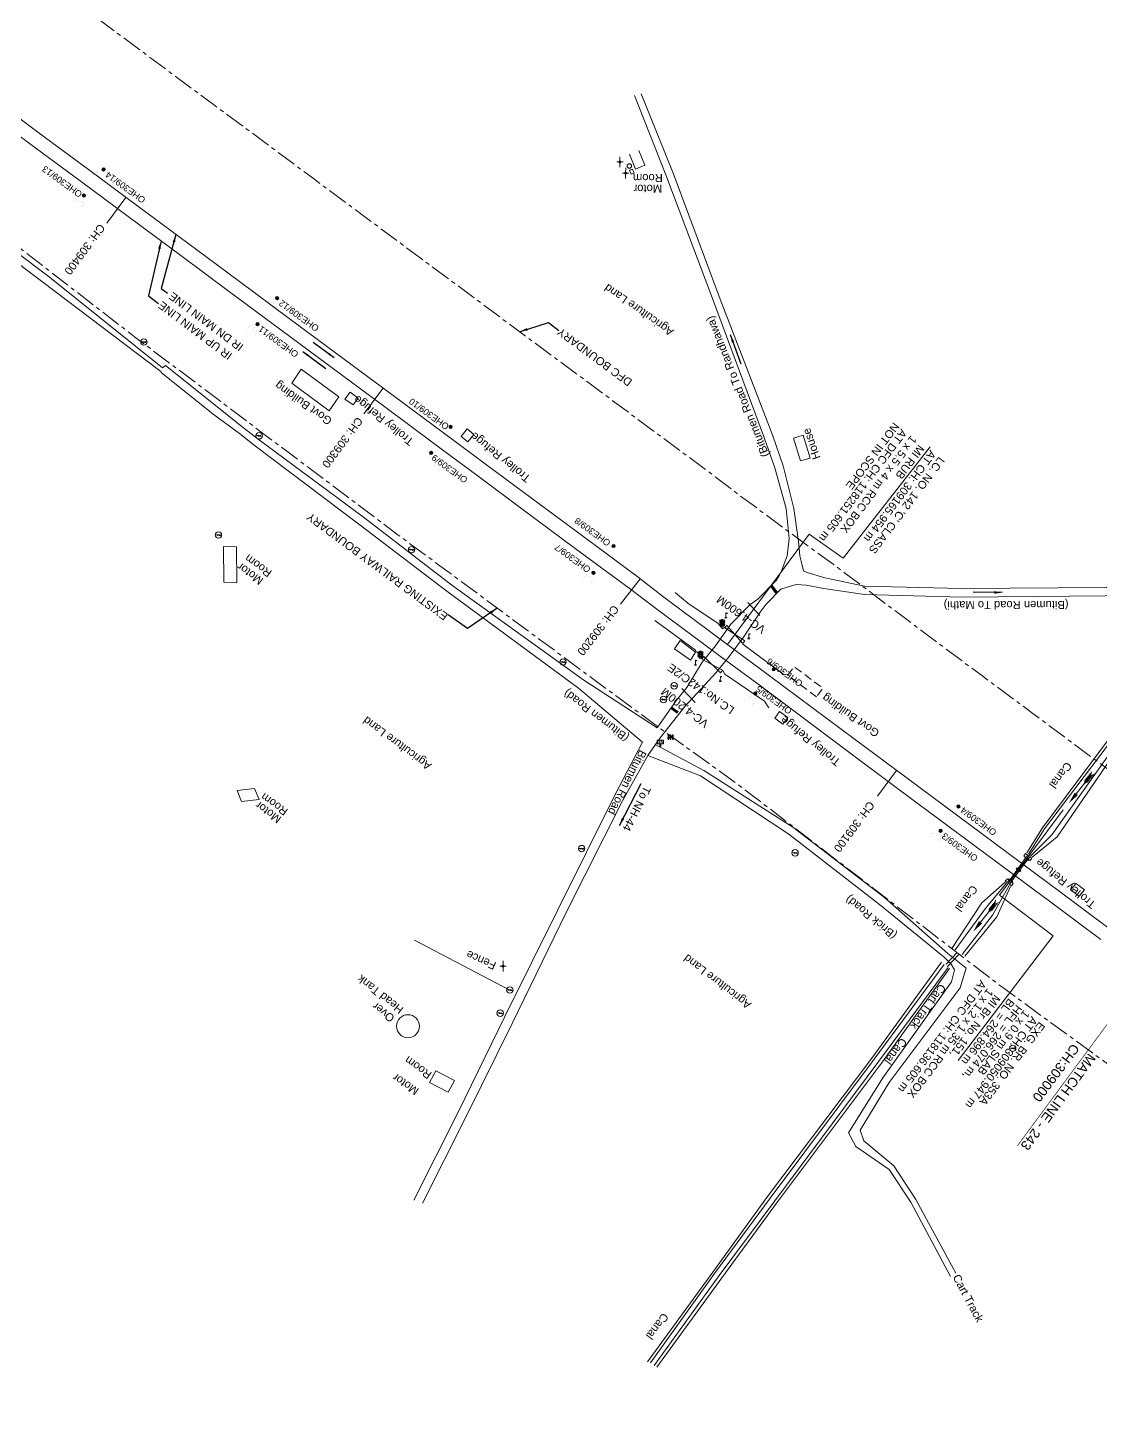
# Model space of a CAD drawing. Header units: metres. Extents: x 628572 to 650094, y 3375792 to 3391117.
# Drawn here: x 637224.5 to 637559.3, y 3385023.4 to 3385460.2 of the extents above; entities that cross this region are included whole.
import ezdxf
from ezdxf.enums import TextEntityAlignment as Align

# ---------------------------------------------------------------- set-up
doc = ezdxf.new("R2010")
doc.units = ezdxf.units.M
doc.header["$MEASUREMENT"] = 0
for name, pattern in [('CENTER', [2, 1.25, -0.25, 0.25, -0.25]), ('DASHED', [0.75, 0.5, -0.25]), ('PHANTOM2', [1.25, 0.625, -0.125, 0.125, -0.125, 0.125, -0.125])]:
    doc.linetypes.add(name, pattern=pattern)
for name, color, linetype, lineweight in [('Arch', 7, 'Continuous', 0), ('Bore', 8, 'Continuous', 0), ('BRIDGE DETAILS PLAN', 7, 'Continuous', 0), ('CANAL_BOTTOM', 5, 'Continuous', 0), ('CANAL_TOP', 5, 'Continuous', 0), ('Cart Track', 34, 'Continuous', 0), ('Commercial Building Pucca', 251, 'Continuous', 0), ('Commercial Building Semipucca', 251, 'Continuous', 0), ('CULVERT', 7, 'Continuous', 0), ('DFCC BOUNDARY', 6, 'CENTER', 0), ('Electric Pole', 251, 'Continuous', 0), ('Existing Chainage', 7, 'Continuous', 0), ('Existing IR Track', 143, 'Continuous', 0), ('Existing Railway Boundary', 7, 'CENTER', 0), ('Fence', 251, 'FENCELINE1', 0), ('flow direction', 7, 'Continuous', 0), ('Gate', 251, 'Continuous', 0), ('Govt buliding', 251, 'Continuous', 0), ('Grill', 251, 'Continuous', 0), ('Lamp_Post', 7, 'Continuous', 0), ('LC DETAILS IN PLAN', 7, 'Continuous', 0), ('MATCH LINE', 7, 'Continuous', 0), ('Name Board', 251, 'Continuous', 0), ('OHE MAST', 8, 'Continuous', 0), ('Piers_Abutment', 7, 'Continuous', 0), ('River Text', 5, 'Continuous', 0), ('Side Details', 251, 'Continuous', 0), ('Sign Board', 251, 'Continuous', 0), ('Subroad Edge', 34, 'Continuous', 0), ('Tank', 7, 'Continuous', 0), ('Text', 251, 'Continuous', 0), ('Transformer', 251, 'Continuous', 0), ('Trolley Stand', 251, 'Continuous', 0), ('Well', 5, 'Continuous', 0), ('Wing Wall', 7, 'Continuous', 0)]:
    doc.layers.add(name, color=color, linetype=linetype, lineweight=lineweight)
doc.styles.add('NB', font='swissbo.ttf', dxfattribs={"height": 1.5})
doc.styles.get("Standard").update_dxf_attribs({"font": 'arial.ttf'})
doc.styles.add('Style-Arial', font='arial.ttf')
doc.styles.add('Text', font='arial.ttf', dxfattribs={"height": 2})
doc.linetypes.add('FENCELINE1', pattern='A,6.35,-2.54,[133,ltypeshp.shx,S=2.54,R=0,X=-2.54,Y=0],-2.54,25.4', length=36.83)
doc.dimstyles.new('ISO-25', dxfattribs={"dimtxt": 2.5, "dimasz": 2.5, "dimexe": 1.25, "dimexo": 0.625, "dimtad": 1, "dimtxsty": 'Standard', "dimcen": 2.5, "dimadec": 0, "dimazin": 0, "dimtfac": 1, "dimtmove": 0, "dimatfit": 3, "dimfxl": 1, "dimarcsym": 0})

# ---------------------------------------------------------------- blocks, each defined once
blk = doc.blocks.new('GT')
at = {"layer": 'Gate'}
for p, q in [((-0.5, -0.5), (-0.5, 0.5)), ((-0.5, 0.5), (0.5, -0.5)), ((0.5, 0.5), (0.5, -0.5))]:
    blk.add_line(p, q, dxfattribs=at)
at = {"layer": 'Gate', "flags": 128}
blk.add_lwpolyline([(0.5, 0.5), (-0.5, -0.5)], dxfattribs=at)
blk = doc.blocks.new('BORE')
at = {"ltscale": 0.5}
for q in [(-0.99, 0), (0, 1.64), (0.99, 0), (0, -1.64)]:
    blk.add_line((0, 0), q, dxfattribs=at)
blk.add_circle((0, 0), 0.328, dxfattribs=at)
blk = doc.blocks.new('EP')
blk.add_hatch(color=8).paths.add_polyline_path([(0.31, -0.24), (0.31, 0), (-0.31, -0.19), (-0.31, 0.07), (-0.93, -0.01), (-0.21, 0.16), (-0.21, -0.05), (0.43, 0.15), (0.41, -0.1), (0.94, -0.01)])
at = {"color": 8}
for p, q in [((-0.93, -0.01), (-0.21, 0.16)), ((-0.31, 0.07), (-0.93, -0.01)), ((-0.31, -0.19), (-0.31, 0.07)), ((0.31, 0), (-0.31, -0.19)), ((-0.21, 0.16), (-0.21, -0.05)), ((-0.21, -0.05), (0.43, 0.15)), ((0.31, -0.24), (0.31, 0)), ((0.43, 0.15), (0.41, -0.1)), ((0.94, -0.01), (0.31, -0.24)), ((0.41, -0.1), (0.94, -0.01))]:
    blk.add_line(p, q, dxfattribs=at)
blk.add_circle((0, 0), 1, dxfattribs=at)
blk = doc.blocks.new('LP')
at = {"flags": 128}
for points in [[(0, 0), (0, 1.5)], [(0.25, 1.35), (0.44, 1.35)]]:
    blk.add_lwpolyline(points, dxfattribs=at)
for centre, radius, start, end in [((0.07, 0.99), 0.519, 57.6425, 97.3165), ((0.34, 1.33), 0.094, 11.7012, 168.0476)]:
    blk.add_arc(centre, radius, start, end)
at = {"extrusion": (0, 0, -1)}
blk.add_ellipse((0, 0.01), major_axis=(0.308, 0), ratio=0.400495, dxfattribs=at)
blk.add_ellipse((0.35, 1.36), major_axis=(0.0017, 0.0438), ratio=0.461056, start_param=1.74022, end_param=4.575836)
blk = doc.blocks.new('NB')
for p, q in [((-0.98, 0.82), (-0.98, 1.98)), ((-0.98, 1.98), (0.98, 1.98)), ((-0.98, 0.82), (0.98, 0.82)), ((-0.13, 0.82), (-0.13, 0)), ((-0.13, 0), (0.13, 0)), ((0.13, 0.82), (0.13, 0)), ((0.98, 1.98), (0.98, 0.82))]:
    blk.add_line(p, q)
at = {"style": 'NB', "width": 1.025371}
blk.add_text('NB', height=0.988, rotation=180, dxfattribs=at).set_placement((-0.02, 1.38), align=Align.MIDDLE_CENTER)
blk = doc.blocks.new('SIG')
for color, points in [(1, [(-0.22, 0.42, 0.180295), (-0.01, 0.33, -0.00255), (0.01, 0.33, -0.00255), (0.02, 0.33, 0.180295), (0.23, 0.42, -0.002654), (0.25, 0.44, 0.184495), (0.33, 0.65, 1.000001), (-0.32, 0.65, 0.184495), (-0.24, 0.44, -0.002654)]), (2, [(0.23, -0.23, -0.002654), (0.25, -0.21, 0.184495), (0.33, 0.01, 1.000001), (-0.32, 0.01, 0.184495), (-0.24, -0.21, -0.002654), (-0.22, -0.23, 0.180295), (-0.01, -0.32, -0.00255), (0.01, -0.32, -0.00255), (0.02, -0.32, 0.180295)]), (3, [(0.23, -0.88, -0.002654), (0.25, -0.86, 0.184495), (0.33, -0.64, 1.000001), (-0.32, -0.64, 0.184495), (-0.24, -0.86, -0.002654), (-0.22, -0.88, 0.395599)])]:
    blk.add_hatch(color=color).paths.add_polyline_path(points)
for p, q in [((-0.31, 0.98), (-0.32, -0.9)), ((0.33, -0.9), (0.32, 0.98))]:
    blk.add_line(p, q)
at = {"flags": 128}
for points in [[(-0.31, 0.98), (-0.81, 0.98, 0.198758), (-0.42, 0.41, 0.003814), (-0.31, 0.39)], [(-0.31, 0.33), (-0.81, 0.33, 0.198758), (-0.42, -0.23, 0.003727), (-0.32, -0.26)], [(0.32, 0.98), (0.82, 0.98, -0.198758), (0.44, 0.41, -0.003814), (0.32, 0.39)], [(0.32, 0.33), (0.82, 0.33, -0.198758), (0.44, -0.23, -0.003727), (0.33, -0.26)], [(-0.32, -0.32), (-0.81, -0.32, 0.198758), (-0.42, -0.88, 0.003639), (-0.32, -0.9)], [(0.33, -0.32), (0.82, -0.32, -0.198758), (0.44, -0.88, -0.003639), (0.33, -0.9)]]:
    blk.add_lwpolyline(points, format="xyb", dxfattribs=at)
for centre, radius, start, end in [((0.01, 0.91), 0.324, 12.4049, 167.5951), ((0.01, 0.81), 0.357, 27.7578, 152.2422), ((0.01, -0.9), 0.324, 181.4572, 358.5428)]:
    blk.add_arc(centre, radius, start, end)
blk = doc.blocks.new('TRF')
blk.add_hatch(color=256).paths.add_polyline_path([(-0.18, -0.39), (0.02, 0.04), (-0.98, -0.29), (0.38, 0.42), (0.22, -0.04), (0.98, 0.09)])
for p, q in [((-0.69, 0.72), (-0.69, -0.72)), ((-0.52, 0.72), (-0.69, 0.72)), ((-0.52, -0.72), (-0.52, 0.72)), ((0, 0.72), (0, -0.72)), ((0.17, 0.72), (0, 0.72)), ((0.17, -0.72), (0.17, 0.72)), ((0.7, 0.72), (0.7, -0.72)), ((0.87, 0.72), (0.7, 0.72)), ((0.87, -0.72), (0.87, 0.72)), ((-0.69, -0.72), (-0.52, -0.72)), ((0, -0.72), (0.17, -0.72)), ((0.7, -0.72), (0.87, -0.72))]:
    blk.add_line(p, q)
at = {"flags": 128}
blk.add_lwpolyline([(0.22, -0.04), (0.38, 0.42), (-0.98, -0.29), (0.02, 0.04), (-0.18, -0.39), (0.98, 0.09), (0.22, -0.04)], close=True, dxfattribs=at)
blk = doc.blocks.new('OHE MAST')
h = blk.add_hatch(color=256)
edge = h.paths.add_edge_path()
edge.add_arc((0, 0), 0.514, 0, 360)
at = {"const_width": 0.01, "flags": 128}
for points in [[(1.5, 3.5), (1.5, 2), (-1.5, 2), (-1.5, 3.5)], [(0, 2), (0, 0)]]:
    blk.add_lwpolyline(points, dxfattribs=at)
blk.add_circle((0, 0), 0.514)
blk = doc.blocks.new('River A')
at = {"layer": 'River Text'}
for p, q in [((0, 0), (-3.6, 7.5, -1499.5)), ((0.1, 6), (-3.5, 13.6, -1499.5)), ((0.1, 3.3), (-3.5, 10.8, -1499.5)), ((0.2, 9.9), (-3.4, 17.4, -1499.5)), ((0.3, 12.9), (-3.3, 20.5, -1499.5)), ((0.4, 16.4), (-3.2, 24, -1499.5)), ((0.5, 20.3), (-3.1, 27.8, -1499.5)), ((0.5, 22.3), (0, 0)), ((0, 0), (4, 7.4, -1499.5)), ((0.1, 6), (4.1, 13.4, -1499.5)), ((0.1, 3.3), (4.1, 10.7, -1499.5)), ((0.2, 9.9), (4.2, 17.2, -1499.5)), ((0.3, 12.9), (4.3, 20.3, -1499.5)), ((0.4, 16.4), (4.4, 23.8, -1499.5)), ((0.5, 20.3), (4.5, 27.7, -1499.5))]:
    blk.add_line(p, q, dxfattribs=at)
at = {"layer": 'River Text', "flags": 128}
blk.add_lwpolyline([(-0.7, -27.7), (0.5, 22.3)], dxfattribs=at)
at = {"layer": 'River Text', "extrusion": (0, 0, -1)}
blk.add_solid([(-3.5, -27.8), (1.3, -52.7), (4.8, -27.6)], dxfattribs=at)

msp = doc.modelspace()

# ---------------------------------------------------------------- linework, layer by layer
at = {"layer": 'Arch', "flags": 128}
for points in [[(637453.0569, 3385276.6596), (637449.3429, 3385280.6671)], [(637428.6602, 3385253.8365), (637432.822, 3385249.4089)]]:
    msp.add_lwpolyline(points, dxfattribs=at)
at = {"layer": 'BRIDGE DETAILS PLAN', "flags": 128}
msp.add_lwpolyline([(637515.0179, 3385137.5783), (637544.6643, 3385176.5668), (637527.9554, 3385189.272), (637547.8021, 3385215.9516)], dxfattribs=at)
at = {"layer": 'CANAL_BOTTOM', "flags": 128}
for points in [[(637536.9604, 3385202.1024), (637541.9512, 3385209.95), (637571.6775, 3385249.16), (637594.3781, 3385281.9982)], [(637597.6855, 3385280.869), (637572.9381, 3385248.335), (637544.222, 3385208.0796), (637537.6375, 3385201.4138)], [(637514.1282, 3385172.1528), (637523.7498, 3385185.4105), (637530.1417, 3385192.9916)], [(637530.9366, 3385192.2428), (637525.7433, 3385183.047), (637516.284, 3385170.7077)], [(637418.9127, 3385043.1216), (637438.9455, 3385071.0927), (637456.3224, 3385094.5595), (637488.8119, 3385138.0265), (637510.6763, 3385167.5856)], [(637511.8745, 3385166.6008), (637490.2309, 3385137.3871), (637457.748, 3385093.753), (637440.4004, 3385070.4011), (637420.0354, 3385042.3199)]]:
    msp.add_lwpolyline(points, dxfattribs=at)
at = {"layer": 'CANAL_TOP', "flags": 128}
for points in [[(637593.0592, 3385281.9206), (637570.8834, 3385249.8559), (637541.3363, 3385210.3195), (637536.4415, 3385202.5076)], [(637538.1337, 3385201.1616), (637545.9571, 3385207.4753), (637573.8302, 3385248.0627), (637598.7437, 3385281.0503)], [(637529.6697, 3385193.3528), (637522.4477, 3385186.8305), (637513.0475, 3385172.5845)], [(637517.1354, 3385170.1526), (637527.1175, 3385182.4416), (637531.3429, 3385191.9888)], [(637509.8492, 3385168.2725), (637488.0229, 3385138.3665), (637455.51, 3385095.1174), (637438.3814, 3385071.4231), (637418.0227, 3385043.4368)], [(637420.8629, 3385041.785), (637441.1715, 3385069.7273), (637458.5371, 3385093.4641), (637491.0811, 3385136.752), (637512.2768, 3385166.3618)]]:
    msp.add_lwpolyline(points, dxfattribs=at)
at = {"layer": 'Cart Track', "flags": 128}
for points in [[(637512.6022, 3385070.1427), (637500.2219, 3385093.3482), (637493.5132, 3385103.539), (637483.0096, 3385110.6952), (637480.742, 3385114.973), (637491.5344, 3385132.1589), (637512.8862, 3385162.2261), (637513.9103, 3385165.8777), (637512.8172, 3385167.7371), (637510.635, 3385169.8472)], [(637511.8357, 3385170.9999), (637517.54, 3385166.4724), (637515.6598, 3385160.3365), (637493.4993, 3385130.7392), (637484.3665, 3385115.8716), (637485.5796, 3385112.4603), (637494.9529, 3385104.7191), (637501.7987, 3385094.219), (637514.3043, 3385071.1101)]]:
    msp.add_lwpolyline(points, dxfattribs=at)
at = {"layer": 'Commercial Building Pucca', "flags": 128}
msp.add_lwpolyline([(637415.2566, 3385421.8926), (637417.146, 3385417.2646), (637414.2767, 3385416.0931), (637412.3872, 3385420.7212)], dxfattribs=at)
for points in [[(637289.6454, 3385298.0333), (637289.6731, 3385286.8696), (637285.6393, 3385287.0089), (637285.6117, 3385298.1725), (637289.6454, 3385298.0333)], [(637291.1991, 3385218.5415), (637289.8179, 3385221.9043), (637295.2604, 3385222.5723), (637296.6781, 3385219.1205), (637291.1991, 3385218.5415)], [(637349.9473, 3385130.76), (637351.8301, 3385134.3635), (637357.6622, 3385131.3623), (637355.7735, 3385127.7476), (637349.9473, 3385130.76)]]:
    msp.add_lwpolyline(points, close=True, dxfattribs=at)
at = {"layer": 'Commercial Building Semipucca', "flags": 128}
msp.add_lwpolyline([(637465.823, 3385324.9677), (637468.7465, 3385325.8201), (637466.564, 3385332.9201), (637463.6232, 3385332.0627), (637465.823, 3385324.9677)], close=True, dxfattribs=at)
at = {"layer": 'CULVERT', "flags": 128}
for points in [[(637535.8161, 3385201.0985), (637536.9533, 3385200.0978), (637537.0175, 3385200.1776), (637535.8802, 3385201.1783), (637535.8161, 3385201.0985)], [(637534.4109, 3385196.599), (637533.1575, 3385197.517), (637533.2758, 3385197.6417), (637534.5292, 3385196.7237), (637534.4109, 3385196.599)], [(637534.5966, 3385196.8815), (637533.4161, 3385197.7533), (637533.3448, 3385197.6415), (637534.526, 3385196.7692), (637534.5966, 3385196.8815)], [(637531.9641, 3385193.3159), (637530.7617, 3385194.2238), (637530.868, 3385194.3515), (637532.0704, 3385193.4436), (637531.9641, 3385193.3159)]]:
    msp.add_lwpolyline(points, close=True, dxfattribs=at)
at = {"layer": 'DFCC BOUNDARY', "ltscale": 5, "flags": 128}
msp.add_lwpolyline([(638800.4356, 3384308.0183), (638800.0709, 3384308.2903), (638782.9098, 3384321.0311), (638765.4346, 3384334.0645), (638746.7681, 3384347.8893), (638731.6626, 3384359.1392), (638714.8066, 3384371.6463), (638702.9844, 3384380.333), (638686.8607, 3384392.3553), (638671.2432, 3384403.9352), (638654.9377, 3384416.0699), (638633.31, 3384432.0831), (638616.9435, 3384444.2364), (638598.9144, 3384457.6713), (638582.2593, 3384470.0107), (638567.7486, 3384480.8537), (638550.9406, 3384493.3327), (638542.8429, 3384499.3068), (638525.605, 3384512.1591), (638512.7428, 3384521.713), (638504.2228, 3384528.0973), (638522.1163, 3384552.1771), (638518.1846, 3384555.1232), (638514.2321, 3384558.034), (638502.8078, 3384566.537), (638489.0841, 3384576.7696), (638484.2493, 3384580.3202), (638469.0821, 3384591.6224), (638453.673, 3384603.0822), (638442.7887, 3384611.1681), (638436.9671, 3384615.5207), (638433.1239, 3384618.3643), (638422.6768, 3384626.15), (638421.7616, 3384626.841), (638416.9885, 3384630.396), (638413.1012, 3384633.2849), (638408.3574, 3384636.8252), (638390.9872, 3384649.7597), (638375.2051, 3384661.4992), (638359.3145, 3384673.3195), (638342.4009, 3384685.9192), (638325.1097, 3384698.8001), (638312.4131, 3384708.2627), (638299.5727, 3384717.8325), (638283.421, 3384729.8812), (638267.2814, 3384741.9209), (638251.6382, 3384753.5751), (638235.9993, 3384765.2261), (638224.0076, 3384774.1592), (638212.0144, 3384783.0934), (638207.7475, 3384786.2668), (638203.5953, 3384789.3812), (638201.3188, 3384791.0703), (638183.4175, 3384766.9966), (638170.7093, 3384776.4258), (638155.9545, 3384787.3756), (638141.3247, 3384798.3001), (638126.6118, 3384809.2868), (638111.8422, 3384820.247), (638097.0315, 3384831.2376), (638082.1528, 3384842.145), (638067.464, 3384852.9132), (638051.7008, 3384864.6071), (638035.8973, 3384876.3309), (638021.4774, 3384887.0878), (638006.9332, 3384897.9374), (637991.016, 3384909.7218), (637975.1911, 3384921.438), (637959.0599, 3384933.4393), (637942.934, 3384945.4368), (637927.2777, 3384957.0663), (637896.6047, 3384979.8664), (637881.4445, 3384991.1435), (637866.0852, 3385002.5538), (637850.6639, 3385014.01), (637835.2895, 3385025.4333), (637819.8923, 3385036.8737), (637804.6903, 3385048.163), (637789.5352, 3385059.4175), (637773.3954, 3385071.4282), (637757.1659, 3385083.5056), (637741.3046, 3385095.2664), (637725.4311, 3385107.0364), (637708.0351, 3385119.9738), (637693.5501, 3385130.7463), (637676.8901, 3385143.1092), (637663.2517, 3385153.2332), (637647.9996, 3385164.5636), (637617.174, 3385187.4675), (637616.877, 3385187.6879), (637600.9579, 3385199.5024), (637585.8584, 3385210.7298), (637570.6517, 3385222.0369), (637537.9694, 3385246.2774), (637522.2745, 3385257.9344), (637506.6669, 3385269.5267), (637479.5547, 3385289.98), (637466.4628, 3385299.5728), (637446.4408, 3385314.3812), (637438.6568, 3385320.3072), (637421.6722, 3385332.9187), (637405.0042, 3385345.2944), (637391.3085, 3385355.4492), (637377.8187, 3385365.4512), (637362.1473, 3385377.0924), (637346.5681, 3385388.6652), (637330.1083, 3385400.8842), (637313.6382, 3385413.1108), (637298.0148, 3385424.704), (637282.3872, 3385436.3004), (637266.9825, 3385447.7133), (637251.5791, 3385459.1253), (637235.8659, 3385470.8031), (637220.0563, 3385482.5526), (637205.6315, 3385493.266), (637191.1464, 3385504.0243), (637174.5115, 3385516.3649), (637157.9133, 3385528.6782), (637120.7262, 3385556.2716), (637104.0968, 3385568.6199), (637087.4257, 3385580.9991), (637070.6661, 3385593.4508), (637053.8324, 3385605.9673), (637034.2942, 3385620.4796), (637014.7653, 3385634.9851), (636998.1564, 3385647.3079), (636981.6015, 3385659.5906), (636969.1935, 3385668.7954), (636949.2535, 3385683.5931), (636936.4575, 3385693.0907), (636916.0981, 3385708.2022), (636899.9485, 3385720.1875), (636883.8755, 3385732.116), (636866.7664, 3385744.807), (636849.7275, 3385757.446), (636833.4569, 3385769.5225), (636817.1829, 3385781.6015), (636801.7437, 3385793.0709), (636786.3029, 3385804.5415), (636767.6725, 3385818.3509), (636749.0781, 3385832.1337), (636730.7948, 3385845.6945), (636712.5357, 3385859.2373), (636690.971, 3385875.2246), (636669.5582, 3385891.0993), (636647.3051, 3385907.5924), (636636.2611, 3385915.7926), (636652.5971, 3385937.795)], dxfattribs=at)
at = {"layer": 'Existing Chainage', "color": 7, "linetype": 'Continuous', "lineweight": 13, "flags": 128}
for points in [[(637249.1217, 3385399.2175), (637255.0797, 3385407.2488)], [(637329.4325, 3385339.6373), (637335.392, 3385347.6675)], [(637409.5757, 3385280.1629), (637415.6941, 3385288.0728)], [(637489.8336, 3385220.1883), (637495.7985, 3385228.2146)]]:
    msp.add_lwpolyline(points, dxfattribs=at)
at = {"layer": 'Existing IR Track', "flags": 128}
for points in [[(637562.1687, 3385178.8711), (637546.9552, 3385190.1956), (637498.6356, 3385226.1061), (637482.8985, 3385237.8015), (637456.1239, 3385257.7201), (637443.1037, 3385267.4756), (637422.6408, 3385282.6994), (637415.0649, 3385288.5594), (637398.0807, 3385301.1483), (637381.7086, 3385313.283), (637367.7393, 3385323.6559), (637354.2861, 3385333.6455), (637338.5477, 3385345.3255), (637322.9009, 3385356.9375), (637306.5111, 3385369.0953), (637290.1254, 3385381.2501), (637274.4173, 3385392.9033), (637258.8152, 3385404.4777), (637243.4177, 3385415.9002), (637227.9889, 3385427.3458), (637212.2498, 3385439.0281)], [(637559.6042, 3385175.4209), (637544.4186, 3385186.7123), (637511.7574, 3385210.9372), (637496.0392, 3385222.6115), (637480.2995, 3385234.3019), (637453.301, 3385254.6694), (637440.3776, 3385264.1387), (637420.0311, 3385279.1871), (637412.2142, 3385285.1382), (637395.4415, 3385297.5923), (637378.7744, 3385309.9674), (637365.1021, 3385320.1048), (637351.6124, 3385330.1068), (637335.9097, 3385341.7712), (637320.3303, 3385353.3442), (637303.8816, 3385365.5549), (637287.4115, 3385377.7815), (637271.7951, 3385389.3695), (637256.1675, 3385400.9659), (637240.7894, 3385412.3591), (637225.3597, 3385423.7906), (637209.6202, 3385435.4879)]]:
    msp.add_lwpolyline(points, dxfattribs=at)
at = {"layer": 'Existing Railway Boundary', "ltscale": 5, "flags": 128}
msp.add_lwpolyline([(631983.38, 3389039.032), (631997.7807, 3389029.4226), (631998.0481, 3389028.4172), (632017.689, 3389013.381), (632054.7643, 3388986.9088), (632106.6339, 3388955.856), (632154.9467, 3388925.0992), (632230.8669, 3388875.9972), (632261.2753, 3388857.0709), (632290.5359, 3388840.2738), (632385.6616, 3388776.6365), (632400.5735, 3388766.5357), (632397.5375, 3388762.1235), (632395.5364, 3388759.1088), (632389.2973, 3388750.367), (632386.7075, 3388746.9674), (632380.0799, 3388739.4039), (632361.8258, 3388715.063), (632365.1364, 3388712.5802), (632373.8273, 3388706.8724), (632388.4278, 3388697.2834), (632403.5607, 3388687.3436), (632418.7904, 3388677.3402), (632434.5002, 3388667.0345), (632450.2517, 3388656.7014), (632466.7864, 3388645.8571), (632483.3195, 3388635.0137), (632501.7611, 3388622.9148), (632520.2525, 3388610.7831), (632536.8197, 3388599.9238), (632553.3588, 3388589.0829), (632565.8495, 3388580.885), (632578.4671, 3388572.604), (632596.9196, 3388560.5289), (632615.4939, 3388548.3741), (632635.6038, 3388535.295), (632652.8405, 3388523.9973), (632669.9946, 3388512.743), (632686.4084, 3388501.9869), (632696.8068, 3388495.1588), (632732.8678, 3388550.0585), (632815.552, 3388494.313), (632865.8266, 3388462.6693), (632954.7858, 3388408.1832), (633025.1519, 3388369.9037), (633056.7277, 3388353.8904), (633065.1399, 3388349.0145), (633088.5914, 3388328.9973), (633152.5885, 3388273.22), (633202.5468, 3388242.3953), (633264.4413, 3388204.6969), (633318.529, 3388171.7998), (633353.1394, 3388148.7029), (633406.9301, 3388112.3266), (633420.502, 3388103.4378), (633436.8123, 3388092.7008), (633466.2362, 3388073.356), (633479.8402, 3388064.4269), (633497.3225, 3388052.9837), (633514.7073, 3388041.6043), (633531.7969, 3388030.3277), (633546.129, 3388020.9518), (633562.4852, 3388010.2117), (633576.5949, 3388000.9466), (633594.4174, 3387989.2137), (633606.8568, 3387981.0241), (633607.7091, 3387982.3188), (633610.8424, 3387980.256), (633626.8506, 3387969.7582), (633642.9494, 3387959.201), (633660.1619, 3387947.8844), (633677.4438, 3387936.5221), (633693.0899, 3387926.2037), (633708.7685, 3387915.8637), (633726.0343, 3387904.4973), (633743.3468, 3387893.1002), (633758.2779, 3387883.3197), (633773.1647, 3387873.5681), (633789.2894, 3387862.9617), (633805.4356, 3387852.3412), (633820.4764, 3387842.4668), (633835.4704, 3387832.6232), (633852.0416, 3387821.7432), (633886.4734, 3387799.1411), (633904.4207, 3387787.3621), (633919.3393, 3387777.5707), (633934.3023, 3387767.7502), (633949.6629, 3387757.6969), (633964.9235, 3387747.7091), (633980.0551, 3387737.7098), (633995.2041, 3387727.6988), (634012.3387, 3387716.4289), (634029.3333, 3387705.2512), (634045.5362, 3387694.5849), (634061.6293, 3387683.9862), (634078.9907, 3387672.5929), (634096.3149, 3387661.224), (634113.1506, 3387650.1721), (634130.0059, 3387639.1072), (634145.8823, 3387628.6414), (634161.8963, 3387618.085), (634177.8703, 3387607.6107), (634193.7633, 3387597.1895), (634209.9993, 3387586.506), (634226.097, 3387575.9134), (634243.1652, 3387564.6955), (634260.1615, 3387553.5249), (634275.6177, 3387543.3646), (634291.1318, 3387533.1662), (634296.8083, 3387529.4449), (634291.9143, 3387522.0113), (634301.9583, 3387515.4268), (634317.7028, 3387505.1053), (634344.1271, 3387487.7818), (634370.6963, 3387470.3636), (634386.1901, 3387460.3813), (634401.9429, 3387450.229), (634426.4972, 3387434.0857), (634451.3792, 3387417.727), (634475.9114, 3387401.5928), (634500.3759, 3387385.5031), (634523.6732, 3387370.1555), (634547.0997, 3387354.7227), (634564.8006, 3387343.068), (634582.571, 3387331.3674), (634601.3879, 3387318.9723), (634620.2858, 3387306.5238), (634639.3106, 3387294.0156), (634658.1243, 3387281.6461), (634679.4814, 3387267.2836), (634702.026, 3387254.0413), (634712.9167, 3387246.4104), (634726.0042, 3387238.4627), (634737.8854, 3387230.0656), (634750.9438, 3387221.7267), (634764.9008, 3387212.4131), (634775.612, 3387204.6159), (634789.3703, 3387195.959), (634801.4607, 3387188.869), (634814.7172, 3387180.8194), (634815.4987, 3387180.2694), (634827.9598, 3387171.3498), (634840.5994, 3387164.128), (634854.2176, 3387155.5292), (634871.8787, 3387143.9515), (634877.6173, 3387139.7695), (634887.5373, 3387132.4757), (634902.4262, 3387121.5277), (634921.3448, 3387107.4791), (634940.6674, 3387093.1306), (634962.2421, 3387077.0753), (634984.1126, 3387060.8), (635000.5185, 3387048.6195), (635017.0238, 3387036.3652), (635035.7455, 3387022.426), (635054.4369, 3387008.5092), (635082.1937, 3386987.9155), (635109.8573, 3386967.3911), (635134.2436, 3386949.2611), (635158.5309, 3386931.2047), (635180.7563, 3386914.7058), (635202.7867, 3386898.3516), (635206.1213, 3386895.8016), (635211.1242, 3386892.0437), (635230.1367, 3386877.9281), (635249.207, 3386863.7701), (635270.9723, 3386847.61), (635292.819, 3386831.3895), (635313.1117, 3386816.3456), (635333.3618, 3386801.3334), (635352.372, 3386787.2182), (635371.5331, 3386772.9909), (635390.4616, 3386758.9197), (635409.8226, 3386744.527), (635427.2062, 3386731.6093), (635445.0434, 3386718.3546), (635461.6171, 3386706.0794), (635478.4695, 3386693.5976), (635493.4196, 3386682.4884), (635508.6023, 3386671.2062), (635518.0063, 3386664.2196), (635527.5618, 3386657.1206), (635543.461, 3386645.2907), (635559.7145, 3386633.1978), (635591.676, 3386610.2688), (635606.0755, 3386599.5015), (635620.6466, 3386588.6057), (635636.5434, 3386576.7606), (635652.3995, 3386564.9458), (635668.2493, 3386553.1365), (635683.9787, 3386541.4169), (635700.2614, 3386528.9886), (635716.7419, 3386516.4094), (635732.9183, 3386504.3569), (635749.0007, 3386492.3748), (635764.9276, 3386480.5277), (635780.91, 3386468.6394), (635796.8963, 3386456.7694), (635812.8908, 3386444.8934), (635829.3631, 3386432.6938), (635845.7912, 3386420.527), (635861.6814, 3386408.7334), (635877.6317, 3386396.8953), (635893.2055, 3386385.3425), (635908.8769, 3386373.7174), (635925.058, 3386361.6972), (635941.2668, 3386349.6564), (635956.6865, 3386338.1889), (635972.0823, 3386326.7391), (635987.7899, 3386315.0493), (636003.5308, 3386303.3347), (636019.0977, 3386291.765), (636034.6476, 3386280.2079), (636050.7681, 3386268.2256), (636066.8961, 3386256.2378), (636083.1084, 3386244.1987), (636099.3561, 3386232.1333), (636114.134, 3386221.1471), (636147.8198, 3386196.1265), (636166.7058, 3386182.1085), (636182.4635, 3386170.4111), (636198.2037, 3386158.7268), (636214.3364, 3386146.7471), (636230.3919, 3386134.8247), (636230.9614, 3386134.4025), (636228.154, 3386130.995), (636300.9317, 3386076.4069), (636382.1931, 3386014.4435), (636463.0816, 3385952.0584), (636544.2755, 3385889.3268), (636568.8921, 3385871.1182), (636613.4471, 3385839.7025), (636628.0709, 3385853.6506), (636650.5128, 3385835.4717), (636693.9069, 3385800.1065), (636686.7095, 3385790.4003), (636696.0629, 3385782.3378), (636710.473, 3385769.9165), (636766.0138, 3385726.4206), (636849.4668, 3385668.9836), (636931.64, 3385608.8479), (637013.8419, 3385548.1951), (637096.6082, 3385488.6336), (637121.9489, 3385470.2058), (637176.9181, 3385426.1737), (637258.1753, 3385363.4078), (637340.1494, 3385301.7514), (637422.2947, 3385241.0852), (637447.0788, 3385223.2045), (637528.2227, 3385160.8768), (637610.9552, 3385100.7612), (637694.8717, 3385041.953), (637753.3499, 3385002.2846), (637771.5944, 3384989.982), (637771.5944, 3384979.4924), (637852.0915, 3384922.0343), (637935.0162, 3384862.0714), (637993.4351, 3384821.4573), (638019.0158, 3384803.2052), (638102.4107, 3384745.0584), (638178.9785, 3384688.3398), (638237.6603, 3384636.8079), (638344.701, 3384557.2221), (638427.4112, 3384496.8586), (638508.4228, 3384435.5926), (638565.3238, 3384391.9743), (638589.782, 3384373.2765), (638631.8324, 3384337.8543), (638619.2503, 3384320.7689), (638700.6253, 3384258.2275), (638758.2306, 3384210.1286), (638748.4263, 3384194.4881), (638832.9819, 3384135.241), (638898.2751, 3384089.8354), (638910.685, 3384104.7359), (638994.0238, 3384045.8483), (639077.2216, 3383986.384), (639102.1383, 3383968.0886), (639159.8745, 3383926.5901), (639184.8741, 3383908.5552), (639242.6613, 3383867.4991), (639268.1519, 3383849.1332), (639327.9549, 3383811.5106), (639354.2186, 3383795.0507), (639414.5653, 3383756.9689), (639440.0428, 3383739.3736), (639498.3493, 3383699.1058), (639523.8465, 3383681.6785), (639574.9736, 3383646.7331), (639583.1624, 3383652.0276), (639689.1575, 3383571.5368), (639770.3529, 3383510.1038), (639826.8338, 3383467.0843), (639851.6063, 3383448.3401), (639907.8381, 3383405.1303), (639928.7552, 3383389.2727), (639932.4136, 3383385.8226), (639987.4639, 3383341.8457), (640012.7135, 3383323.0928), (640093.1273, 3383262.0565), (640171.8725, 3383196.1592), (640228.3322, 3383153.381), (640311.5957, 3383095.2106), (640394.8641, 3383036.2274), (640477.4145, 3382977.0386), (640559.1827, 3382915.4685), (640665.4567, 3382835.3045), (640720.6935, 3382789.5682), (640744.1896, 3382769.9043), (640801.5333, 3382727.7921), (640884.497, 3382668.355), (640967.4181, 3382609.4811), (641049.3321, 3382547.9775), (641130.842, 3382487.0083), (641212.6929, 3382426.3203), (641295.2397, 3382366.2732), (641377.1032, 3382305.6407), (641458.6913, 3382244.4694), (641539.788, 3382182.3426), (641622.1383, 3382122.0097), (641702.364, 3382062.6427), (641784.5528, 3382001.6936), (641867.0132, 3381941.5198), (641973.939, 3381862.1361), (642047.1447, 3381806.5386), (642111.3474, 3381756.247), (642135.5451, 3381737.1522), (642191.6481, 3381692.8805), (642216.3665, 3381674.0919), (642297.8377, 3381612.4104), (642380.4062, 3381552.4772), (642463.3246, 3381492.4122), (642545.7114, 3381431.7783), (642627.5896, 3381371.9523), (642710.042, 3381311.7191), (642794.2249, 3381254.3826), (642875.8129, 3381193.2771), (642956.3456, 3381130.3141), (643036.4583, 3381067.3443), (643117.185, 3381004.8095), (643172.4593, 3380960.8682), (643197.158, 3380942.1115), (643255.3116, 3380901.5691), (643282.0179, 3380885.9855), (643340.0019, 3380844.3971), (643414.9945, 3380785.1482), (643451.8986, 3380756.7808), (643532.8037, 3380694.4612), (643535.2972, 3380692.6635), (643551.2784, 3380680.8194), (643567.3357, 3380668.919), (643583.0638, 3380657.2952), (643598.7082, 3380645.7333), (643614.3081, 3380634.1892), (643630.1523, 3380622.4653), (643650.0814, 3380608.0318), (643669.585, 3380593.9065), (643682.7179, 3380584.1884), (643695.5222, 3380574.7117), (643709.3225, 3380564.4893), (643722.9637, 3380554.3847), (643737.887, 3380543.3483), (643752.8235, 3380532.3022), (643768.2592, 3380520.8389), (643783.7331, 3380509.3472), (643799.7855, 3380497.4973), (643815.9413, 3380485.5714), (643832.7782, 3380473.1288), (643849.7289, 3380460.6021), (643866.059, 3380448.5159), (643882.3496, 3380436.4589), (643898.3816, 3380424.7148), (643914.2305, 3380413.1048), (643929.3278, 3380401.9147), (643944.4267, 3380390.7231), (643959.7518, 3380379.1349), (643975.3902, 3380367.3097), (643987.907, 3380358.1055), (644000.1603, 3380349.0958), (644017.4569, 3380336.3184), (644034.4669, 3380323.7528), (644046.4455, 3380314.9727), (644249.4258, 3380165.3983), (644621.007, 3379887.6965), (644676.9944, 3379845.4482), (644702.8645, 3379825.9912), (644738.6024, 3379799.4801), (644742.2817, 3379796.7418), (644771.2557, 3379773.8192), (644804.6479, 3379750.2058), (644834.554, 3379728.6172), (644848.5372, 3379718.5093), (644863.2911, 3379707.9396), (644878.1999, 3379697.2589), (644893.8111, 3379686.127), (644909.381, 3379675.0245), (644918.4816, 3379668.5863), (644935.1691, 3379656.7791), (644907.7997, 3379620.3367), (644936.8456, 3379598.666), (644961.4527, 3379618.4234), (645145.9779, 3379481.4776), (645154.4712, 3379493.1591), (645276.7247, 3379402.534), (645270.2115, 3379393.7381), (645468.3754, 3379252.8811), (645478.6859, 3379267.1096), (645498.5589, 3379252.3702), (645510.5872, 3379243.9988), (645510.5872, 3379243.9988), (645531.3517, 3379228.922), (645544.8911, 3379218.91), (645549.0311, 3379215.8257)], dxfattribs=at)
at = {"layer": 'Fence'}
msp.add_lwpolyline([(637345.2223, 3385175.2085), (637374.9962, 3385159.6112)], dxfattribs=at)
at = {"layer": 'Govt buliding', "flags": 128}
for points in [[(637318.5573, 3385340.5607), (637321.5677, 3385344.9001), (637309.8632, 3385353.56), (637306.8528, 3385349.2205), (637318.5573, 3385340.5607)], [(637431.4121, 3385262.6796), (637433.005, 3385265.156), (637428.1723, 3385268.8045), (637426.4677, 3385266.1545), (637431.4121, 3385262.6796)]]:
    msp.add_lwpolyline(points, close=True, dxfattribs=at)
at = {"layer": 'Govt buliding', "color": 88, "linetype": 'DASHED', "ltscale": 5, "flags": 128}
msp.add_lwpolyline([(637470.7884, 3385251.217), (637461.7574, 3385257.9215), (637463.7499, 3385260.6288), (637472.781, 3385253.9242), (637470.7884, 3385251.217)], close=True, dxfattribs=at)
at = {"layer": 'Grill', "flags": 128}
for points in [[(637442.4583, 3385273.1353), (637441.3958, 3385272.4681), (637440.1024, 3385274.162), (637430.5525, 3385280.5039), (637426.6459, 3385283.8351)], [(637435.271, 3385263.3856), (637435.241, 3385264.1445), (637433.2233, 3385265.2894), (637433.0216, 3385265.7698), (637420.237, 3385275.0993)], [(637447.7092, 3385267.6741), (637460.6922, 3385258.1221), (637461.6944, 3385258.2876)], [(637441.5027, 3385259.4616), (637442.1065, 3385258.2624), (637454.5654, 3385249.8085), (637455.861, 3385247.8196)]]:
    msp.add_lwpolyline(points, dxfattribs=at)
at = {"layer": 'LC DETAILS IN PLAN', "lineweight": 13, "flags": 128}
msp.add_lwpolyline([(637442.9253, 3385267.6083), (637468.5098, 3385302.0756), (637479.1182, 3385294.5062), (637506.2941, 3385329.3252)], dxfattribs=at)
at = {"layer": 'MATCH LINE', "linetype": 'PHANTOM2', "ltscale": 15, "const_width": 0.2}
msp.add_lwpolyline([(637606.161, 3385209.2777), (637533.4906, 3385110.9145)], dxfattribs=at)
at = {"layer": 'Piers_Abutment', "flags": 128}
for points in [[(637531.0027, 3385193.8803), (637536.1917, 3385200.9716)], [(637536.7514, 3385200.5162), (637531.5834, 3385193.3819)], [(637511.2555, 3385167.7101), (637514.667, 3385171.3616)], [(637515.1179, 3385170.5707), (637511.6965, 3385166.9861)]]:
    msp.add_lwpolyline(points, dxfattribs=at)
at = {"layer": 'Subroad Edge', "linetype": 'Continuous', "flags": 128}
for points in [[(637329.3115, 3385307.3165), (637296.3737, 3385331.7519), (637291.8126, 3385335.2678), (637267.4553, 3385354.7335), (637266.5356, 3385353.967), (637230.7324, 3385382.7448), (637188.9771, 3385414.0852), (637150.759, 3385442.6672), (637113.3022, 3385472.253), (637077.4046, 3385499.2494), (637031.9638, 3385534.0274), (636990.4098, 3385564.7601), (636967.679, 3385580.7462), (636943.2002, 3385597.91), (636914.9552, 3385618.5936), (636902.4218, 3385627.3421), (636867.7697, 3385652.2413), (636844.1099, 3385669.0264), (636805.1618, 3385697.4845), (636794.6088, 3385704.409), (636788.7574, 3385703.6784)], [(637327.8624, 3385305.1776), (637295.1231, 3385329.8475), (637290.5624, 3385333.4853), (637282.3754, 3385339.5158), (637266.094, 3385352.5034), (637265.964, 3385352.8877), (637229.1808, 3385380.7822), (637187.5872, 3385412.0482), (637148.7346, 3385440.3778), (637111.4476, 3385470.2681), (637076.0286, 3385497.1794), (637030.3577, 3385531.898), (636989.2475, 3385562.7362), (636966.2311, 3385578.8859), (636941.7946, 3385595.7487), (636913.6785, 3385616.8549), (636901.1263, 3385625.2395), (636866.3106, 3385650.2821), (636842.7009, 3385667.119), (636802.8966, 3385695.4051), (636793.5835, 3385701.105), (636789.6654, 3385701.1079)]]:
    msp.add_lwpolyline(points, dxfattribs=at)
at = {"layer": 'Subroad Edge', "flags": 128}
for points in [[(637462.204, 3385300.6861), (637461.3311, 3385310.0783), (637457.739, 3385322.7397), (637454.5111, 3385331.944), (637438.5725, 3385374.7962), (637423.7059, 3385414.2385), (637413.899, 3385439.0191)], [(637466.7393, 3385290.5568), (637466.2489, 3385292.3227), (637465.6114, 3385295.2087), (637465.1561, 3385299.7708), (637463.6614, 3385310.0044), (637460.334, 3385323.325), (637457.0875, 3385332.7062), (637440.6606, 3385375.4038), (637426.036, 3385414.8535), (637416.0441, 3385439.6395)], [(637327.8624, 3385305.1776), (637355.6793, 3385283.9175), (637396.4314, 3385253.9394), (637416.4284, 3385237.0593)], [(637329.3115, 3385307.3165), (637356.9217, 3385286.1439), (637398.1074, 3385256.4516), (637420.9956, 3385241.5636)], [(637462.204, 3385300.6861), (637461.6195, 3385295.3038), (637459.8627, 3385290.5333), (637459.8507, 3385290.5133), (637459.2535, 3385289.2241), (637458.2115, 3385287.5451), (637452.4889, 3385281.7289), (637450.0983, 3385280.0863), (637444.0008, 3385273.8672)], [(637644.8946, 3385285.683), (637604.2779, 3385285.5113), (637598.7507, 3385285.3744), (637561.2456, 3385285.3197), (637516.0937, 3385285.0475), (637485.7312, 3385285.8315), (637473.4084, 3385288.4183), (637467.8929, 3385290.084), (637466.7393, 3385290.5568)], [(637644.7389, 3385283.032), (637604.2614, 3385282.9489), (637597.346, 3385282.9965), (637560.9781, 3385282.7219), (637516.3877, 3385282.3084), (637485.7345, 3385283.2001), (637473.009, 3385285.084), (637467.5039, 3385286.1308), (637464.3901, 3385286.3357), (637461.2992, 3385285.3227), (637459.6462, 3385284.8101), (637455.0503, 3385280.1077), (637453.1535, 3385277.6681), (637447.9627, 3385269.846)], [(637456.3954, 3385285.7831), (637458.1669, 3385283.3761)], [(637458.4324, 3385283.6034), (637456.6279, 3385285.9975)], [(637456.8042, 3385286.151), (637458.5918, 3385283.759)], [(637444.0008, 3385273.8672), (637439.1887, 3385267.1269), (637435.0707, 3385262.0624), (637430.2255, 3385254.0874), (637427.0593, 3385250.2103), (637420.9956, 3385241.5636)], [(637447.9627, 3385269.846), (637443.5404, 3385263.8545), (637439.4265, 3385258.816), (637429.6875, 3385248.1641), (637421.9133, 3385238.353), (637418.1181, 3385232.8438), (637410.2228, 3385218.7029), (637392.6219, 3385183.8082), (637375.7476, 3385149.1985), (637361.3007, 3385120.0595), (637347.673, 3385093.0739)], [(637425.318, 3385247.5993), (637427.2739, 3385246.1197)], [(637427.3952, 3385246.2613), (637425.4874, 3385247.7589)], [(637425.6139, 3385247.9775), (637427.5887, 3385246.4848)], [(637416.4342, 3385237.0662), (637407.9519, 3385220.9092), (637389.9817, 3385184.6517), (637373.4477, 3385151.3949), (637358.8457, 3385121.4414), (637344.9558, 3385093.9617)], [(637511.8357, 3385170.9999), (637491.9854, 3385188.4716), (637463.4076, 3385210.5035), (637435.5626, 3385228.2205), (637420.3815, 3385236.3553)], [(637510.635, 3385169.8472), (637490.4204, 3385186.371), (637462.1622, 3385208.2801), (637434.5616, 3385226.5624), (637418.1181, 3385232.8438)]]:
    msp.add_lwpolyline(points, dxfattribs=at)
at = {"layer": 'Tank', "flags": 128}
msp.add_lwpolyline([(637412.3782, 3385415.751), (637413.2758, 3385416.0537), (637413.7714, 3385414.7637), (637412.8735, 3385414.4609), (637412.3782, 3385415.751)], close=True, dxfattribs=at)
at = {"layer": 'Tank'}
msp.add_circle((637343.1769, 3385148.314), 3.59, dxfattribs=at)
at = {"layer": 'Trolley Stand', "flags": 128}
for points in [[(637326.0504, 3385342.4262), (637323.5026, 3385344.2503), (637325.1157, 3385346.3867), (637327.6635, 3385344.5626), (637326.0504, 3385342.4262)], [(637359.8401, 3385332.5605), (637361.7106, 3385334.8832), (637363.7839, 3385333.2023), (637361.9134, 3385330.8795), (637359.8401, 3385332.5605)], [(637460.266, 3385242.6895), (637461.7918, 3385244.7062), (637459.2342, 3385246.5893), (637457.7075, 3385244.5715), (637460.266, 3385242.6895)], [(637552.7825, 3385188.928), (637554.4921, 3385190.9082), (637551.8418, 3385192.9285), (637550.1321, 3385190.9481), (637552.7825, 3385188.928)]]:
    msp.add_lwpolyline(points, close=True, dxfattribs=at)
at = {"layer": 'Well'}
msp.add_circle((637412.324, 3385417.0314), 0.7072, dxfattribs=at)
at = {"layer": 'Wing Wall', "flags": 128}
for points in [[(637536.092, 3385202.2625), (637536.7576, 3385201.7969), (637536.1608, 3385201.0076), (637535.495, 3385201.4732), (637536.092, 3385202.2625)], [(637536.8533, 3385200.511), (637537.4341, 3385201.2363), (637538.0659, 3385200.8478), (637537.4852, 3385200.1224), (637536.8533, 3385200.511)], [(637530.3581, 3385193.1691), (637529.7414, 3385193.6195), (637530.3722, 3385194.3868), (637530.9449, 3385193.9324), (637530.3581, 3385193.1691)], [(637531.6983, 3385192.1729), (637531.0846, 3385192.6363), (637531.6214, 3385193.3918), (637532.2351, 3385192.9283), (637531.6983, 3385192.1729)]]:
    msp.add_lwpolyline(points, close=True, dxfattribs=at)

# ---------------------------------------------------------------- block references
at = {"layer": 'Bore', "linetype": 'Continuous', "xscale": 0.9997814890005895, "yscale": 0.9997814890005895, "zscale": 0.9997814890005895, "rotation": 359.8544028715392}
for p in [(637409.3624, 3385418.3081), (637411.1661, 3385414.8103), (637372.8627, 3385167.091)]:
    msp.add_blockref('BORE', p, dxfattribs=at)
at = {"layer": 'Electric Pole', "linetype": 'Continuous', "xscale": 0.9997814890005895, "yscale": 0.9997814890005895, "zscale": 0.9997814890005895, "rotation": 359.8544028715392}
for p in [(637260.6904, 3385362.0711), (637296.6912, 3385332.7599), (637283.9802, 3385301.7669), (637344.3045, 3385297.1926), (637391.5841, 3385262.0899), (637426.3197, 3385254.6373), (637422.9786, 3385250.3777), (637397.4277, 3385203.8076), (637464.093, 3385202.4665), (637374.9962, 3385159.6112), (637371.9785, 3385152.3844), (637532.0601, 3385141.4039)]:
    msp.add_blockref('EP', p, dxfattribs=at)
at = {"layer": 'Gate'}
for p, xscale, yscale, zscale, rotation in [((637445.2665, 3385270.7166), 7.412412323813099, 0.9997814889999056, 2.722277103856827, 138.8544028715397), ((637438.182, 3385261.2697), 7.197529638958422, 0.9997814889999118, 2.682528079919904, 143.8544028715285)]:
    msp.add_blockref('GT', p, dxfattribs=dict(at, xscale=xscale, yscale=yscale, zscale=zscale, rotation=rotation))
at = {"layer": 'Lamp_Post', "linetype": 'Continuous', "xscale": 0.9997814890005895, "yscale": 0.9997814890005895, "zscale": 0.9997814890005895, "rotation": 359.8544028715392}
for p in [(637442.4873, 3385275.9176), (637449.5963, 3385269.4219), (637432.9988, 3385261.1389), (637440.7313, 3385256.0823)]:
    msp.add_blockref('LP', p, dxfattribs=at)
at = {"layer": 'Name Board', "linetype": 'Continuous', "xscale": 0.9997814890005895, "yscale": 0.9997814890005895, "zscale": 0.9997814890005895, "rotation": 359.8544028715392}
msp.add_blockref('NB', (637422.0114, 3385235.6713), dxfattribs=at)
at = {"layer": 'OHE MAST', "color": 2, "rotation": 143.3908318566117}
for p in [(637248.1112, 3385415.9825), (637241.9557, 3385407.8099), (637302.2993, 3385375.7744), (637296.208, 3385367.6516), (637356.5064, 3385335.5333), (637350.399, 3385327.4136), (637407.3798, 3385298.325), (637401.086, 3385289.9848), (637457.4213, 3385259.8491), (637451.6602, 3385252.2734), (637515.0938, 3385216.9517), (637509.5068, 3385209.3796)]:
    msp.add_blockref('OHE MAST', p, dxfattribs=at)
at = {"layer": 'River Text', "xscale": 0.1499234070063734, "yscale": 0.1499234070063734, "zscale": 0.1499234070063734, "rotation": 323.0462313080645}
for p in [(637554.48, 3385224.1635), (637524.5855, 3385184.0291)]:
    msp.add_blockref('River A', p, dxfattribs=at)
at = {"layer": 'Sign Board', "linetype": 'Continuous', "xscale": 0.9997814890005895, "yscale": 0.9997814890005895, "zscale": 0.9997814890005895, "rotation": 359.8544028715392}
for p in [(637441.3081, 3385274.161), (637434.5056, 3385264.3364)]:
    msp.add_blockref('SIG', p, dxfattribs=at)
at = {"layer": 'Transformer', "linetype": 'Continuous', "xscale": 0.9997814890005895, "yscale": 0.9997814890005895, "zscale": 0.9997814890005895, "rotation": 359.8544028715392}
msp.add_blockref('TRF', (637425.1392, 3385238.5787), dxfattribs=at)

# ---------------------------------------------------------------- texts
at = {"layer": 'BRIDGE DETAILS PLAN', "color": 10}
for s, p in [('AT DFC CH: 118136.605 m', (637521.9945, 3385162.9481)), (' 1 x 1.2 x 1.35 m RCC BOX', (637524.7798, 3385161.095)), (' MI Br. No. 151,', (637527.021, 3385159.1205))]:
    msp.add_text(s, height=2.5, rotation=232.779638, dxfattribs=at).set_placement(p)
at = {"layer": 'BRIDGE DETAILS PLAN'}
for s, rotation, p in [('BL = 264.896 m', 232.779638, (637530.8133, 3385157.1872)), ('HFL = 266.074 m,', 232.779638, (637533.2086, 3385155.2364)), ('1 x 0.9 m SLAB', 232.779638, (637535.5865, 3385153.5452)), ('AT CH: 309050.947 m', 233, (637537.9818, 3385151.5944)), ('EXG. BR. NO. 353A', 233, (637540.3597, 3385149.9031))]:
    msp.add_text(s, height=2.5, rotation=rotation, dxfattribs=at).set_placement(p)
at = {"layer": 'Cart Track', "style": 'Text'}
for rotation, p in [(234.620089, (637509.3601, 3385161.7519)), (298.080371, (637513.2202, 3385069.956))]:
    msp.add_text('Cart Track', height=2.5, rotation=rotation, dxfattribs=at).set_placement(p)
at = {"layer": 'DFCC BOUNDARY', "linetype": 'Continuous', "ltscale": 5}
msp.add_text('DFC BOUNDARY', height=2.5, rotation=143.5, dxfattribs=at).set_placement((637390.2568, 3385365.6599), align=Align.MIDDLE_RIGHT)
at = {"layer": 'Existing Chainage', "color": 7, "lineweight": 0, "attachment_point": 4, "line_spacing_factor": 0.6, "style": 'Style-Arial'}
for s, insert, char_height, rotation in [('CH: 309400', (637247.7731, 3385398.4621), 2.5, 233.430608), ('CH: 309300', (637328.2726, 3385338.1233), 2.5, 233.419696), ('CH: 309200', (637408.262, 3385279.3458), 2.5, 232.277588), ('CH: 309100', (637488.098, 3385218.1088), 2.5, 233.3812), ('CH:309000', (637551.8889, 3385142.2412), 3, 233.337238)]:
    msp.add_mtext(s, dxfattribs=dict(at, insert=insert, char_height=char_height, rotation=rotation))
at = {"layer": 'Existing IR Track', "color": 7, "lineweight": 0}
for s, p in [('IR DN MAIN LINE', (637268.9659, 3385376.8105)), ('IR UP MAIN LINE', (637265.6195, 3385373.9821))]:
    msp.add_text(s, height=2.5, rotation=143, dxfattribs=at).set_placement(p, align=Align.MIDDLE_RIGHT)
at = {"layer": 'Existing Railway Boundary', "linetype": 'Continuous', "ltscale": 5}
msp.add_text('EXISTING RAILWAY BOUNDARY', height=2.5, rotation=143.5, dxfattribs=at).set_placement((637312.7268, 3385308.8803), align=Align.RIGHT)
at = {"layer": 'LC DETAILS IN PLAN', "color": 10}
for s, p in [('NOT IN SCOPE', (637494.8176, 3385337.1532)), ('AT DFC CH: 118251.605 m', (637497.212, 3385335.1397)), ('1 x 5.5 x 4 m RCC BOX ', (637500.2966, 3385333.0394)), (' MI RUB', (637503.2411, 3385330.9391))]:
    msp.add_text(s, height=2.5, rotation=233, dxfattribs=at).set_placement(p)
at = {"layer": 'LC DETAILS IN PLAN'}
for s, p in [('AT CH: 309165.954 m', (637506.2845, 3385328.5161)), ("LC. NO. 142 'C' CLASS", (637509.0024, 3385326.4148))]:
    msp.add_text(s, height=2.5, rotation=233, dxfattribs=at).set_placement(p)
at = {"layer": 'MATCH LINE', "linetype": 'Continuous'}
msp.add_text('MATCH LINE - 243', height=3, rotation=233.623712, dxfattribs=at).set_placement((637555.7544, 3385140.0766))
at = {"layer": 'OHE MAST'}
for s, p in [('OHE309/13', (637229.849, 3385417.2392)), ('OHE309/14', (637249.6039, 3385415.4443)), ('OHE309/12', (637303.7936, 3385375.3552)), ('OHE309/11', (637297.3932, 3385367.2602)), ('OHE309/10', (637344.4178, 3385344.6622)), ('OHE309/9', (637351.4691, 3385327.0702)), ('OHE309/8', (637396.1011, 3385307.392)), ('OHE309/7', (637389.8909, 3385299.0809)), ('OHE309/6', (637456.1294, 3385263.4663)), ('OHE309/5', (637452.7598, 3385254.8648)), ('OHE309/4', (637516.6648, 3385216.9564)), ('OHE309/3', (637510.8356, 3385208.8686))]:
    msp.add_text(s, height=2, rotation=144, dxfattribs=at).set_placement(p, align=Align.RIGHT)
at = {"layer": 'Side Details'}
for rotation, p in [(144.875988, (637426.4283, 3385365.7695)), (143.517185, (637350.7543, 3385230.1435)), (142.376198, (637450.6335, 3385155.4511))]:
    msp.add_text('Agriculture Land', height=2.5, rotation=rotation, dxfattribs=at).set_placement(p)
at = {"layer": 'Subroad Edge', "style": 'Text'}
for s, rotation, p in [('(Bitumen Road To Randhawa)', 111.955535, (637456.0628, 3385326.7178)), ('(Bitumen Road To Mathi)', 180.117628, (637549.4946, 3385281.1627)), ('(Bitumen Road)', 142.720038, (637412.4406, 3385238.9717)), ('Bitumen Road', 243.206307, (637415.5708, 3385234.8798)), ('To NH-44', 243.206307, (637416.9441, 3385223.6008)), ('(Brick Road)', 140.635222, (637496.0902, 3385177.1394))]:
    msp.add_text(s, height=2.5, rotation=rotation, dxfattribs=at).set_placement(p)
at = {"layer": 'Text', "style": 'Text'}
for s, rotation, p in [('Room', 179.834447, (637422.7608, 3385414.5273)), ('Motor', 179.834447, (637422.5577, 3385411.1609)), ('Trolley Refuge', 141.387231, (637345.2166, 3385331.4167)), ('Trolley Refuge', 141.387231, (637381.7183, 3385319.8932)), ('Trolley Refuge', 141.387231, (637478.541, 3385231.2625)), ('Canal', 233.091297, (637548.7598, 3385231.0975)), ('Trolley Refuge', 141.387231, (637558.2392, 3385186.775)), ('Canal', 233.091297, (637519.3279, 3385192.6053)), ('Fence', 156.049668, (637370.9603, 3385168.121)), ('Canal', 233.091297, (637497.2427, 3385144.8822)), ('Canal', 233.091297, (637422.7803, 3385058.9548))]:
    msp.add_text(s, height=2.5, rotation=rotation, dxfattribs=at).set_placement(p)
for s, rotation, p in [('Govt Building', 144.934324, (637310.4798, 3385342.8936)), ('VC-4.600M', 144.764546, (637447.1996, 3385276.9272)), ('LC.No:142C/2E', 144.729836, (637434.6431, 3385253.6746)), ('VC-4.200M', 141.897801, (637429.6129, 3385247.7946))]:
    msp.add_text(s, height=2.5, rotation=rotation, dxfattribs=at).set_placement(p, align=Align.MIDDLE_CENTER)
at = {"layer": 'Text'}
msp.add_text('House', height=2.5, rotation=109.536146, dxfattribs=at).set_placement((637472.0314, 3385325.9013))
at = {"layer": 'Text', "style": 'Text', "width": 1}
for s, rotation, p in [('Motor', 143.82234, (637298.2068, 3385288.0091)), ('Room', 143.82234, (637300.901, 3385290.4039)), ('Motor', 144.207852, (637303.8785, 3385213.5354)), ('Room', 144.207852, (637305.924, 3385215.9439)), ('Head Tank', 141.540662, (637342.02, 3385153.9303)), ('Over', 141.540662, (637339.242, 3385151.2763)), ('Room', 143.958316, (637350.8382, 3385133.6628)), ('Motor', 145.647319, (637346.8082, 3385128.6609))]:
    msp.add_text(s, height=2.5, rotation=rotation, dxfattribs=at).set_placement(p)
at = {"layer": 'Text', "color": 88, "style": 'Text'}
msp.add_text('Govt Building', height=2.5, rotation=145.197653, dxfattribs=at).set_placement((637481.4229, 3385245.3688), align=Align.MIDDLE_CENTER)

# ---------------------------------------------------------------- leaders
at = {"layer": 'DFCC BOUNDARY', "linetype": 'Continuous', "lineweight": 0, "ltscale": 5}
msp.add_leader([(637378.0477, 3385365.2859), (637387.0986, 3385368.1494), (637390.2568, 3385365.6599)], dimstyle='ISO-25', override={"dimtxt": 3, "dimtad": 0, "dimdec": 3, "dimzin": 2, "dimtdec": 3}, dxfattribs=at)
at = {"layer": 'Existing IR Track', "color": 7, "lineweight": 0}
for points in [[(637266.0785, 3385393.6114), (637262.086, 3385376.4343), (637265.2405, 3385374.1017)], [(637270.7191, 3385395.6468), (637266.0687, 3385378.8104), (637268.1132, 3385377.2986)]]:
    msp.add_leader(points, dimstyle='ISO-25', override={"dimtxt": 3, "dimtad": 0}, dxfattribs=at)
at = {"layer": 'Existing Railway Boundary', "linetype": 'Continuous', "ltscale": 5}
msp.add_leader([(637371.0223, 3385278.9511), (637361.7466, 3385272.5055), (637355.7572, 3385276.7832)], dimstyle='ISO-25', override={"dimtxt": 3, "dimasz": 2.5, "dimgap": 0.625, "dimtad": 0, "dimdec": 3, "dimzin": 2, "dimtdec": 3}, dxfattribs=at)
at = {"layer": 'flow direction', "lineweight": 0}
for points in [[(637320.0987, 3385357.1315), (637313.5938, 3385361.9352)], [(637310.3332, 3385359.0667), (637317.5006, 3385353.7713)]]:
    msp.add_leader(points, dimstyle='ISO-25', override={"dimtxt": 0.5, "dimasz": 2, "dimtad": 0}, dxfattribs=at)
at = {"layer": 'Subroad Edge'}
for points, override in [([(637443.8296, 3385364.4031), (637447.1767, 3385355.2271)], {"dimtad": 0}), ([(637528.7776, 3385283.7878), (637519.6828, 3385283.9255)], {"dimtad": 0}), ([(637409.2026, 3385211.0007), (637415.9706, 3385224.1257)], {"dimasz": 2.5, "dimtad": 0})]:
    msp.add_leader(points, dimstyle='ISO-25', override=override, dxfattribs=at)

doc.saveas('drawing.dxf')
